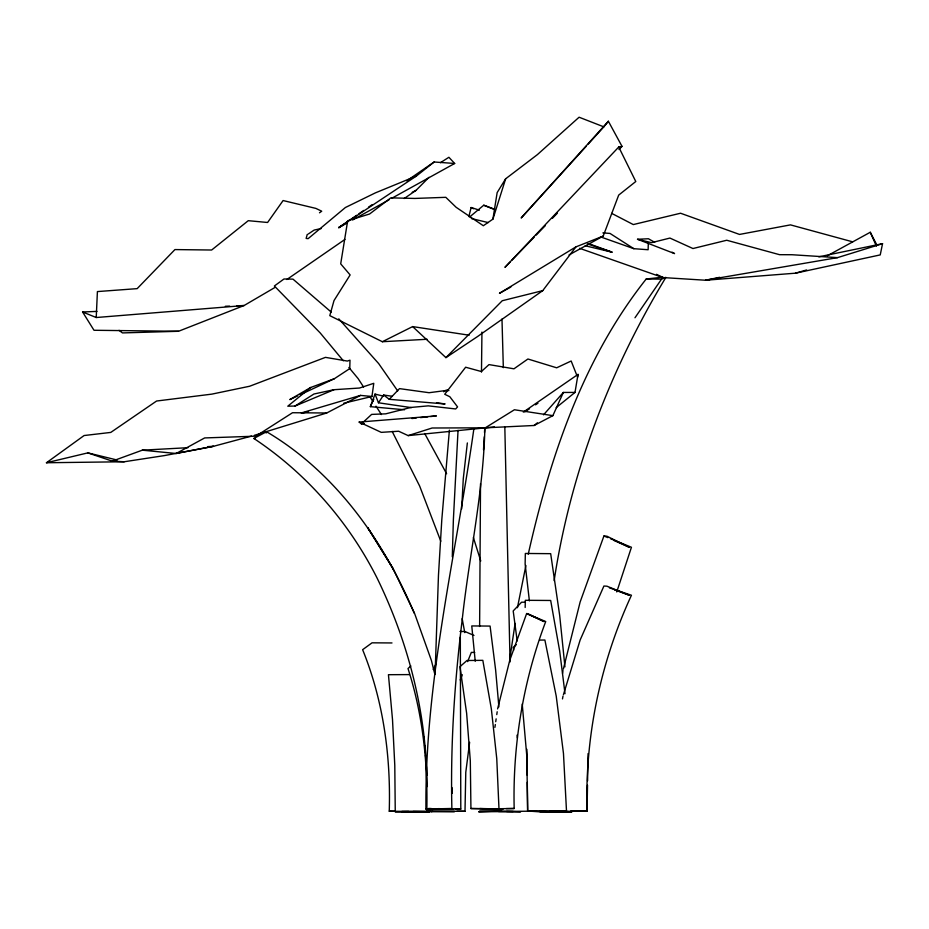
<?xml version="1.0" encoding="UTF-8"?>
<svg xmlns="http://www.w3.org/2000/svg" width="929" height="929" viewBox="0 0 929 929"><rect width="100%" height="100%" fill="white"/><g stroke="black" fill="none" stroke-linecap="round" stroke-linejoin="round"><path stroke-width="1.39" d="M479.619 626.494L480.514 483.695M481.477 372.064L481.942 332.083M499.256 808.706L488.039 808.892L514.178 808.497C512.599 744.837 523.201 681.131 545.718 621.547L526.638 613.558L509.754 660.345L497.596 708.92M570.801 811.389L587.058 810.971L587.511 785.156M587.581 780.848L588.057 753.605M410.85 665.965L408.005 668.566C422.869 714.506 427.921 763.127 426.806 811.261L464.999 811.284L465.777 772.336L469.633 742.259M553.742 811.481L549.422 811.54L587.058 811.087C584.794 736.825 600.343 662.679 631.441 595.245L609.424 587.871M435.074 674.5L438.465 575.306L441.798 519.775L449.392 430.173M525.164 607.485L525.338 600.308L550.676 600.471L559.688 651.078L565.018 693.684M449.636 808.683L425.935 809.078C424.774 680.702 455.93 555.565 473.813 429.221M452.295 556.796L453.375 519.775L458.043 430.359M648.314 242.875L648.128 249.738L633.857 248.693L600.482 236.86M274.903 287.491L244.072 305.536L96.233 317.521L97.406 291.578L137.167 288.64L174.931 249.576L211.649 250.017L248.275 220.684L267.598 222.484L283.101 200.548L315.86 208.398L321.724 211.197L319.495 212.787M484.88 428.002C483.37 492.672 469.075 556.123 462.143 620.293C454.478 682.699 450.368 745.581 451.877 808.474L425.935 809.078M461.678 508.86L463.281 478.667L467.357 442.947M483.51 449.799L484.264 436.816M484.508 432.484L484.764 428.153M479.852 808.497L503.1 809.078L491.836 808.706M343.742 403.221L371.96 396.486L373.772 383.317L359.511 388.032L333.987 389.704L313.956 394.012L295.016 406.043L287.793 406.194L310.669 387.498L334.37 378.707L349.757 368.604L350.001 360.185L347.33 361.067L325.464 357.363L249.599 386.255L211.87 394.128L156.583 401.026L110.783 432.415L84.098 435.538L46.45 462.747L124.231 461.759L164.468 455.582L213.531 446.303L251.562 436.084M577.594 377.255L578.012 374.387L523.306 412.116M494.902 727.384L495.32 724.55M495.726 721.705L496.144 718.86M496.771 714.61L497.178 711.765M562.579 673.386L562.997 670.517M509.766 659.102L515.096 623.417M517.441 607.705L525.895 565.494M427.096 339.271L382.353 341.721L329.795 315.639L334.01 300.578L350.128 274.938L340.699 263.848L347.678 220.73L369.591 213.995L390.807 197.865L414.903 198.434L445.815 197.32L456.127 207.283L483.335 225.735L492.916 219.139L497.154 192.593L505.655 178.786L537.392 154.62L579.092 117.217L603.838 126.855L608.367 121.246L622.024 146.376L618.993 149.499M556.216 407.61L575.005 392.421L578.012 374.387M554.148 580.637C570.441 473.14 609.703 370.381 665.826 277.469L661.518 279.13L646.224 278.99C583.284 358.315 550.154 456.603 528.229 554.265M562.486 698.922L562.997 696.123M818.821 256.834L882.55 243.677L880.239 254.906L795.514 273.184L705.541 280.233L660.728 277.423L646.224 278.99M468.866 216.585L471.108 207.527L479.399 210.151M563.346 669.124L580.137 602.004L603.92 536.01L606.951 536.219L629.351 547.309L614.092 540.527M307.255 234.41L306.14 238.416L308.114 238.672L345.391 207.515L375.386 192.872L416.413 176.022L434.145 161.994L454.664 163.469L448.893 157.28L440.416 162.703M266.158 433.007L266.542 431.718C335.52 472.547 383.572 540.515 414.311 613.291M563.415 694.753L580.137 640.035L603.92 586.025L606.951 586.199L629.351 595.28L614.626 589.915M492.916 219.139L505.655 178.786M616.763 591.947L631.441 547.274L610.469 538.692M404.533 409.782L370.346 406.647L375.026 394.105L383.398 396.126M569.047 254.929L603.211 236.094L618.691 195.102L635.784 181.515L618.737 147.014L622.024 146.376M460.238 680.016L462.352 674.756M467.635 661.611L471.328 652.402L474.696 652.448M430.615 416.54L436.386 415.925L359.175 422.056L381.262 432.357L398.657 431.23L408.156 435.608L432.136 428.002L485.286 427.828L534.105 425.494L552.871 415.646L563.346 392.444L575.005 392.421M370.346 406.647L373.818 399.168M433.204 669.472L436.386 663.132M411.384 407.634L378.463 402.78L383.607 395.022L392.189 396.265M634.983 317.764L661.518 279.13M382.353 341.721L412.639 326.59L445.932 357.619L477.622 336.495L542.733 290.638L575.945 246.87L603.211 236.094M543.535 414.833L563.346 392.444M608.367 121.246L521.169 217.99L586.338 146.155M588.278 144.018L603.838 126.855M618.737 147.014L504.935 267.366L509.986 262.152M383.607 395.022L389.274 399.319L399.47 388.624L429.082 392.712L448.126 390.226M512.007 260.062L534.21 237.116M536.23 235.037L545.311 225.642M552.383 218.338L557.423 213.124M445.932 357.619L502.241 300.741L542.733 290.638M404.208 198.527L416.064 190.34L429.001 177.323M359.175 422.056L361.404 423.891L371.623 414.404L385.767 413.835L410.781 407.459L428.292 405.857L455.698 408.957L457.556 406.89L449.81 396.718L444.724 394.268L465.638 367.222L481.373 371.542L488.991 364.598L513.958 368.813L527.916 359L556.668 367.803L571.172 361.009L577.095 376.013M516.327 644.68L513.191 647.362L513.644 650.195M469.633 216.968L483.754 205.216L494.553 209.164M534.105 425.494L537.415 422.811M286.852 279.501L344.938 239.427M347.04 221.926L338.69 227.675L347.516 222.786M349.432 220.289L356.585 215.354M358.977 213.716L363.75 210.43M368.523 207.144L372.099 204.682M406.705 180.876L434.145 161.994M308.231 234.038L314.176 230.067L321.19 228.557M416.413 176.022L338.69 227.675L343.533 224.574M524.722 411.895L529.53 408.748M535.534 404.812L537.937 403.232M485.286 427.828L514.422 409.759L552.871 415.646M575.945 246.87L499.465 293.297L510.845 287.026M426.887 786.758C426.992 714.459 408.655 642.682 376.988 577.861C348.596 521.726 306.303 473.302 253.849 438.453L266.542 431.718M310.669 387.498L289.825 399.598L297.686 395.905M443.597 391.759L446.059 390.343L448.904 390.586M352.555 219.999L389.112 199.758M391.632 198.365L454.664 163.469M46.45 462.747L87.837 452.876L112.258 461.144L142.323 450.17L176.162 453.503L204.659 437.931L255.835 436.177L292.519 412.731L326.694 412.999L360.522 395.394L371.96 396.486M827.193 255.847L870.276 232.262L876.918 245.128M412.197 192.315L416.064 190.34M300.311 394.674L334.37 378.707M295.016 406.043L333.987 389.704M119.028 330.329L122.477 332.919L178.484 331.281L244.072 305.536L236.86 305.815M579.557 248.298L664.305 278.061L665.826 277.469M326.694 412.999L254.291 435.353M719.696 277.306L705.541 280.233L837.517 257.635L882.55 243.677M301.24 412.964L360.522 395.394M795.514 273.184L806.627 269.956M302.819 412.987L308.463 411.64M395.255 811.737L428.629 811.563L395.255 811.737L394.79 765.38L392.502 719.522L388.438 674.698L409.468 674.593M176.162 453.503L213.531 446.303L207.841 446.617M361.404 423.891L364.296 423.589M411.872 418.526L416.204 418.073M420.523 417.609L427.735 416.842M408.156 435.608L494.46 426.934M534.674 811.145L498.548 811.516M142.323 450.17L187.902 447.697M672.073 252.177L674.559 253.594L637.526 239.264L648.43 238.753L654.655 242.283M440.334 808.706L436.316 808.892L460.796 809.078L460.319 637.166M178.484 331.281L94.003 330.271L82.576 311.97L96.999 311.401M225.329 306.28L229.649 306.106M539.714 640.081L544.893 640.035L556.227 696.123L563.473 753.512L566.527 811.54L549.422 811.516M430.94 811.481L401.7 811.563L408.679 811.481M506.259 808.59L514.178 808.497M571.033 811.156L587.058 810.971M470.933 808.532L498.989 808.892L496.76 758.633L491.348 708.92L482.825 660.345L466.973 660.507L459.971 666.685L466.637 713.286L470.306 760.746L470.933 808.532L498.989 808.892M456.94 811.284L464.999 811.284M571.033 811.249L587.058 811.087M488.817 808.996L489.548 808.985M527.289 782.334L527.649 811.005L534.082 810.947M525.442 602.189L521.552 602.224L513.191 610.945L517.198 640.952M527.649 811.122L566.527 811.54L527.649 811.122L526.801 755.951L522.226 704.043M564.995 811.528L538.739 811.783L527.649 811.005M501.672 810.924L478.632 811.783L513.191 811.516M391.992 642.949L372.041 642.822L362.624 649.696C383.375 700.733 390.9 756.345 389.251 811.203L429.906 811.737L413.103 811.481M431.625 811.296L426.806 811.261M395.266 811.249L389.251 811.203M459.96 631.488L465.046 631.546L473.964 635.448M532.143 810.971L534.732 810.994M428.524 808.462L431.335 808.52M438.383 808.636L452.934 809.078L435.817 808.694M506.572 811.481L520.646 811.783L479.689 810.924M560.756 811.47L571.788 811.76L539.598 811.551L571.788 811.783L562.138 811.481M253.849 438.453L255.08 438.511M112.258 461.144L124.231 461.759M837.517 257.635L791.972 254.732L779.547 254.685L726.745 240.251L692.953 248.531L669.925 238.068L651.508 242.678L637.526 239.264M602.886 232.9L609.993 233.423L633.857 248.693M455.233 808.648L460.796 809.078M389.274 399.319L445.096 403.976L436.514 402.721M412.639 326.59L469.145 335.206M471.363 218.547L488.236 222.577M585.27 245.779L611.99 252.165L589.044 243.758M87.837 452.876L117.228 460.052M852.648 241.83L790.474 224.876L739.519 234.433L680.551 213.229L633.311 224.574L611.665 213.368M603.711 249.529L611.99 252.165L587.383 243.851M483.754 205.216L494.367 209.524M82.576 311.97L96.233 317.521M603.92 536.01L607.845 537.624M656.501 274.334L664.305 278.061M471.108 207.527L473.558 208.723M331.258 312.109L292.972 279.13L283.984 278.99L274.38 285.993L320.191 332.93L343.324 360.777M338.771 318.833L378.672 363.587L397.705 390.923M348.874 367.454L358.118 378.591L363.564 386.987M369.777 396.578L372.889 401.374M376.001 406.17L381.436 414.566M393.153 568.699L367.756 527.672L393.385 569.129M424.681 433.495L446.628 473.767M392.177 431.416L419.653 486.053L440.799 541.247M393.269 568.92L414.636 613.558L431.404 660.461L434.853 674.349M870.276 232.262L876.372 246.092M375.026 394.105L378.463 402.78M473.395 537.601L480.757 560.977M462.177 618.644L464.767 632.626M517.012 735.164L517.372 738.021M529.391 600.877L525.129 563.984L525.338 553.463L550.676 553.672L559.688 615.486L564.948 666.848M475.23 661.274L471.769 625.937L490.082 626.076L495.621 669.914L498.896 706.888M423.845 736.558L424.1 739.414M424.611 745.151L424.983 749.448M425.494 755.184L426.005 760.909M426.457 766.657L426.875 775.343M451.982 787.537L452.237 793.285M501.985 319.042L503.332 367.663M504.83 427.27L510.056 661.959M526.882 749.343L527.196 775.158M432.624 811.284L431.044 811.725L454.595 811.574L432.624 811.284M527.73 613.709L526.638 613.558L544.046 621.571L527.73 613.709"/></g></svg>
